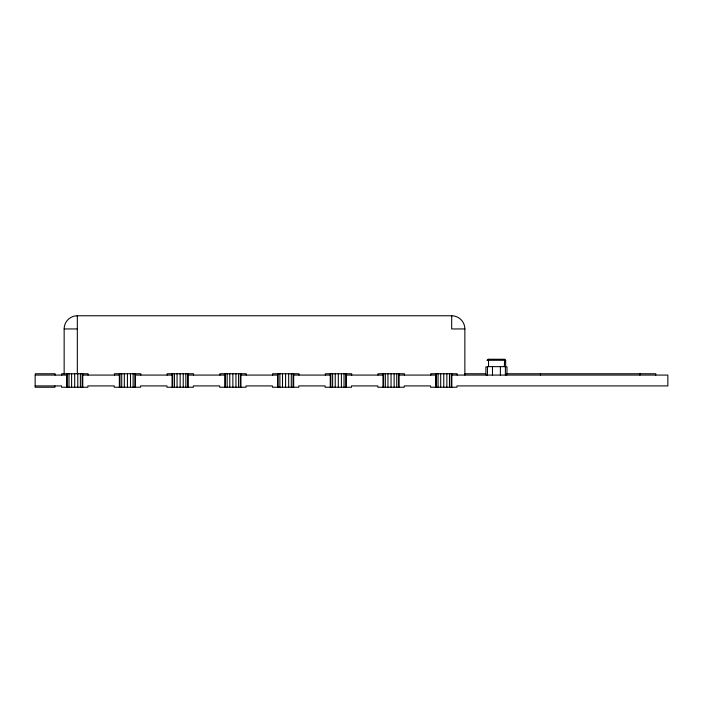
<?xml version="1.0" encoding="UTF-8"?>
<svg xmlns="http://www.w3.org/2000/svg" width="703" height="703" viewBox="0 0 703 703"><rect width="100%" height="100%" fill="white"/><g stroke="black" fill="none" stroke-linecap="round" stroke-linejoin="round"><path stroke-width="1.05" d="M35.343 375.077L35.343 373.759L55.115 373.759L55.115 375.077M54.922 385.921L54.922 387.239L35.15 387.239L35.15 375.077L66.627 375.077M61.706 375.077L61.706 373.759L88.068 373.759L88.068 375.077M64.149 373.978L64.149 328.942A13.181 13.181 0 0 1 77.33 315.761L451.678 315.761A13.181 13.181 0 0 1 464.859 328.942L464.859 375.077M66.627 387.239L66.627 373.759M67.242 387.239L67.242 373.759M68.991 387.239L68.991 373.759M71.609 387.239L71.609 373.759M74.694 387.239L74.694 373.759M77.33 373.978L77.33 315.761L77.33 316.209M77.778 387.239L77.778 373.759M80.397 387.239L80.397 373.759M82.146 387.239L82.146 373.759M114.431 375.077L114.431 373.759L140.793 373.759L140.793 375.077M119.352 387.239L119.352 373.759M119.967 387.239L119.967 373.759M121.716 387.239L121.716 373.759M124.334 387.239L124.334 373.759M127.419 387.239L127.419 373.759M130.503 387.239L130.503 373.759M133.122 387.239L133.122 373.759M134.871 387.239L134.871 373.759M167.156 375.077L167.156 373.759L193.518 373.759L193.518 375.077M172.077 387.239L172.077 373.759M172.692 387.239L172.692 373.759M174.441 387.239L174.441 373.759M177.059 387.239L177.059 373.759M180.144 387.239L180.144 373.759M183.228 387.239L183.228 373.759M185.847 387.239L185.847 373.759M187.596 387.239L187.596 373.759M188.211 387.239L188.211 373.759M219.881 375.077L219.881 373.759L246.243 373.759L246.243 375.077M224.802 387.239L224.802 373.759M225.417 387.239L225.417 373.759M227.166 387.239L227.166 373.759M229.784 387.239L229.784 373.759M232.869 387.239L232.869 373.759M235.953 387.239L235.953 373.759M238.572 387.239L238.572 373.759M240.321 387.239L240.321 373.759M240.936 387.239L240.936 373.759M272.606 375.077L272.606 373.759L298.968 373.759L298.968 375.077M277.527 387.239L277.527 373.759M278.142 387.239L278.142 373.759M279.891 387.239L279.891 373.759M282.509 387.239L282.509 373.759M285.594 387.239L285.594 373.759M288.678 387.239L288.678 373.759M291.297 387.239L291.297 373.759M293.046 387.239L293.046 373.759M325.331 375.077L325.331 373.759L351.693 373.759L351.693 375.077M330.252 387.239L330.252 373.759M330.867 387.239L330.867 373.759M332.616 387.239L332.616 373.759M335.234 387.239L335.234 373.759M338.319 387.239L338.319 373.759M341.403 387.239L341.403 373.759M344.022 387.239L344.022 373.759M345.771 387.239L345.771 373.759M378.056 375.077L378.056 373.759L404.418 373.759L404.418 375.077M382.977 387.239L382.977 373.759M383.592 387.239L383.592 373.759M385.341 387.239L385.341 373.759M387.959 387.239L387.959 373.759M391.044 387.239L391.044 373.759M394.128 387.239L394.128 373.759M396.747 387.239L396.747 373.759M398.496 387.239L398.496 373.759M430.781 375.077L430.781 373.759L457.143 373.759L457.143 375.077M435.702 387.239L435.702 373.759M436.317 387.239L436.317 373.759M438.066 387.239L438.066 373.759M440.684 387.239L440.684 373.759M443.769 387.239L443.769 373.759M446.853 387.239L446.853 373.759M449.472 387.239L449.472 373.759M451.221 387.239L451.221 373.759M451.678 316.209L451.678 315.761L451.678 328.942L464.859 328.942M487.469 375.077L487.469 366.641L505.395 366.641L505.395 375.077M488.523 366.641L488.523 359.259L504.341 359.259L505.624 360.279L505.659 366.904M492.487 375.077L492.487 366.641M500.378 375.077L500.378 366.641M504.341 366.641L504.684 359.303M540.44 375.077L540.44 373.759M639.932 375.077L639.932 373.759M655.75 375.077L655.75 373.759L506.397 373.759M505.624 360.279L487.249 360.288M64.149 328.942L77.33 328.942M487.469 366.904L485.887 366.904L485.887 374.813L487.469 374.813M505.395 366.904L506.977 366.904L506.977 374.813L505.395 374.813M464.806 373.759L485.659 373.759M82.761 375.077L119.352 375.077M135.486 375.077L172.077 375.077M188.211 375.077L224.802 375.077M240.936 375.077L277.527 375.077M293.661 375.077L330.252 375.077M346.386 375.077L382.977 375.077M399.111 375.077L435.702 375.077M451.836 375.077L667.85 375.077L667.85 385.921L456.95 385.921L456.95 387.239L430.588 387.239L430.588 385.921L404.225 385.921L404.225 387.239L377.863 387.239L377.863 385.921L351.5 385.921L351.5 387.239L325.137 387.239L325.137 385.921L298.775 385.921L298.775 387.239L272.413 387.239L272.413 385.921L246.05 385.921L246.05 387.239L219.688 387.239L219.688 385.921L193.325 385.921L193.325 387.239L166.963 387.239L166.963 385.921L140.6 385.921L140.6 387.239L114.237 387.239L114.237 385.921L87.875 385.921L87.875 387.239L61.513 387.239L61.513 385.921L35.15 385.921M451.836 373.759L451.836 387.239M399.111 373.759L399.111 387.239M346.386 373.759L346.386 387.239M293.661 373.759L293.661 387.239M135.486 373.759L135.486 387.239M82.761 373.759L82.761 387.239M487.205 360.577A1.318 1.318 0 0 1 488.523 359.259"/></g></svg>
